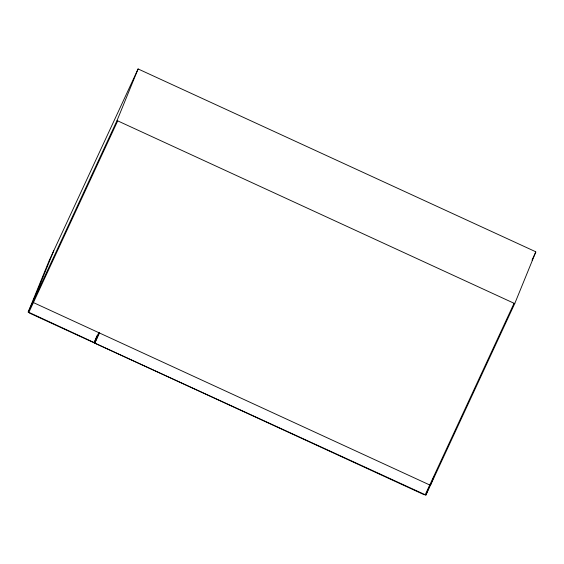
<?xml version="1.0" encoding="UTF-8"?>
<svg xmlns="http://www.w3.org/2000/svg" width="564" height="564" viewBox="0 0 564 564"><rect width="100%" height="100%" fill="white"/><g stroke="black" fill="none" stroke-linecap="round" stroke-linejoin="round"><path stroke-width="0.85" d="M98.813 332.682L94.216 342.595L28.2 312.019L49.195 260.568L138.102 68.949L535.187 251.509L535.8 251.988L514.805 303.432L425.898 495.051L94.78 343.131L424.241 494.762M53.791 250.656L32.797 302.107L33.41 302.579L429.761 484.998L430.501 485.146L433.779 477.102M28.2 312.019L117.1 120.393L138.102 68.949M29.328 313.006L94.103 342.82L97.015 335.679M94.78 343.131L99.201 332.4M425.898 495.051L429.183 487.014M28.806 312.491L117.714 120.865L117.1 120.393M94.893 342.905L99.49 332.993M532.028 260.117L535.8 251.988M425.157 494.903L514.065 303.284L514.805 303.432M429.761 484.998L430.501 485.146M117.714 120.865L514.065 303.284"/></g></svg>
